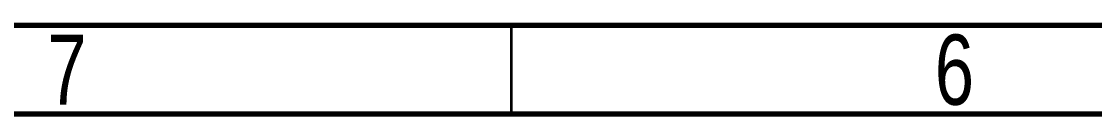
# Model space of a CAD drawing. Header units: millimetres. Extents: x 75 to 2075, y 25 to 1460.
# Drawn here: x 437 to 739.3, y 1435 to 1460 of the extents above; entities that cross this region are included whole.
import ezdxf

# ---------------------------------------------------------------- set-up
doc = ezdxf.new("R2010")
doc.units = ezdxf.units.MM
doc.header["$LTSCALE"] = 5
doc.styles.add('SLDTEXTSTYLE1', font='TXT', dxfattribs={"width": 0.75})

msp = doc.modelspace()

# ---------------------------------------------------------------- linework, layer by layer
at = {"color": 7, "linetype": 'Continuous', "lineweight": 70}
for p, q in [((75, 1460), (2075, 1460)), ((100, 1435), (2050, 1435))]:
    msp.add_line(p, q, dxfattribs=at)
at = {"color": 7, "linetype": 'Continuous', "lineweight": 35}
msp.add_line((575, 1435), (575, 1460), dxfattribs=at)

# ---------------------------------------------------------------- texts
at = {"color": 7, "linetype": 'Continuous', "lineweight": 0, "char_height": 19.844, "attachment_point": 2, "style": 'SLDTEXTSTYLE1'}
for s, insert in [('7', (449.8, 1457.387)), ('6', (699.8, 1457.387))]:
    msp.add_mtext(s, dxfattribs=dict(at, insert=insert))

doc.saveas('drawing.dxf')
